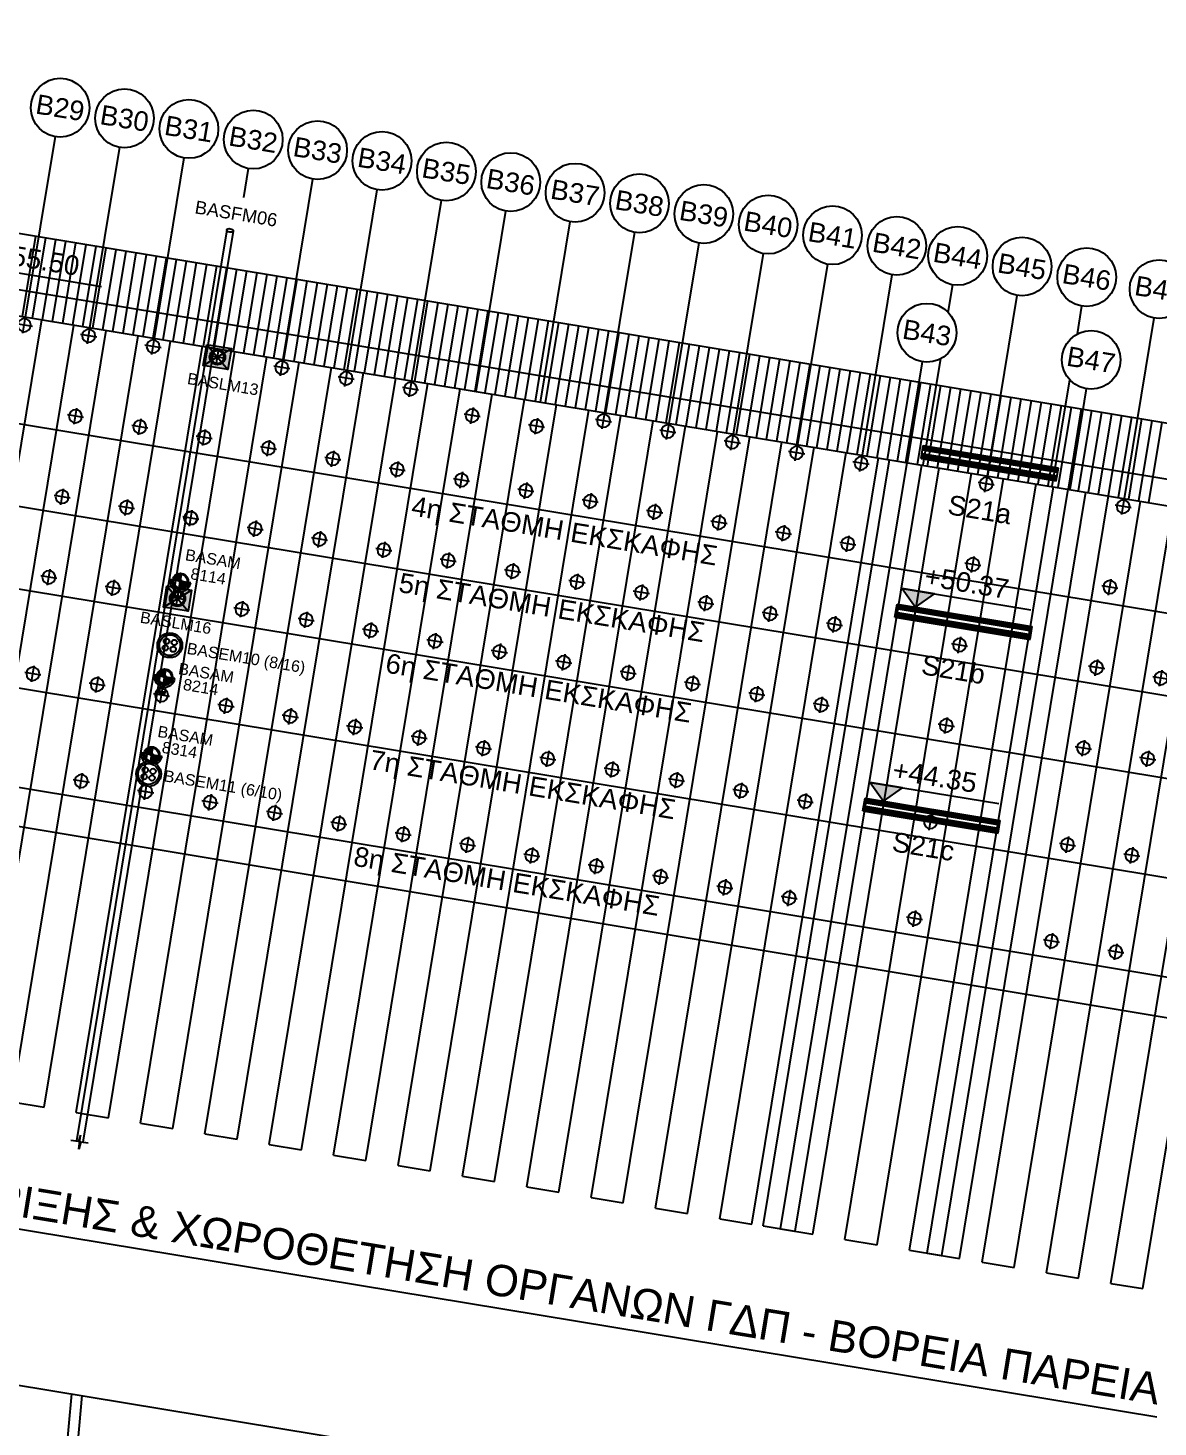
# Model space of a CAD drawing. Header units: metres. Extents: x 93017 to 94633, y 101979 to 102793.
# Drawn here: x 94096.77 to 94118.43, y 102377.64 to 102404.44 of the extents above; entities that cross this region are included whole.
import ezdxf
from ezdxf.enums import TextEntityAlignment as Align

# ---------------------------------------------------------------- set-up
doc = ezdxf.new("R2010")
doc.units = ezdxf.units.M
doc.header["$LTSCALE"] = 0.75
doc.header["$MEASUREMENT"] = 0
doc.linetypes.add('DASHED', pattern=[0.75, 0.5, -0.25])
for name, color, linetype in [('A-LEVELS', 2, 'Continuous'), ('CG_MD', 253, 'Continuous'), ('COREBOREHOLES', 6, 'Continuous'), ('OTM Line 0.15', 1, 'Continuous'), ('OTM Line 0.25', 2, 'Continuous'), ('OTM Line Rock 0.50', 3, 'ROCKIN'), ('OTM Solid 253', 253, 'Continuous'), ('OTM Text 0.25', 2, 'Continuous'), ('OTM Text 0.35', 3, 'Continuous'), ('OTM Title + Pinakida', 7, 'Continuous')]:
    doc.layers.add(name, color=color, linetype=linetype)
doc.styles.add('ARIAL', font='ARIAL.TTF')
doc.styles.add('Arial Greek', font='ARIAL.TTF')
doc.styles.add('ARIAL_GREEK', font='ARIAL.TTF')
doc.styles.add('WG-SIMPL', font='ugsimpl.shx', dxfattribs={"width": 1.05})
doc.linetypes.add('ROCKIN', pattern='A,0.0001,-0.2,[131,ltypeshp.shx,S=0.2,R=180,X=0.2,Y=0],-0.2,1,-0.1,[131,ltypeshp.shx,S=0.1,R=180,X=0.1,Y=0],-0.1,0.5,-0.05,[131,ltypeshp.shx,S=0.05,R=180,X=0.05,Y=0],-0.05,0.5', length=2.700100000000001)

# ---------------------------------------------------------------- blocks, each defined once
blk = doc.blocks.new('AGKYRIO')
at = {"layer": 'OTM Line 0.25'}
for p, q in [((-0.125, 1.77635683940025e-13), (0.125, 1.77635683940025e-13)), ((1.84741111297626e-13, -0.125), (0, 0.1250000000003624))]:
    blk.add_line(p, q, dxfattribs=at)
blk.add_circle((0, 3.623767952376511e-13), 0.1, dxfattribs=at)
blk = doc.blocks.new('Level L')
at = {"layer": 'A-LEVELS'}
blk.add_hatch(color=256, dxfattribs=at).paths.add_polyline_path([(0.2499999999785985, 0.2499999999931077), (-1.531930138298776e-11, 1.533351223770296e-11), (-0.250000000018332, 0.2500000000237321)])
for p, q in [((0.2499999999804459, 0.2499999999949694), (-1.750000000050107, 0.2500000001439417)), ((0.2499999999659792, -1.530509052827256e-11), (-0.2500000000309512, 1.531930138298776e-11))]:
    blk.add_line(p, q, dxfattribs=at)
blk.add_lwpolyline([(0.2499999999785985, 0.2499999999931077), (-1.531930138298776e-11, 1.533351223770296e-11), (-0.250000000018332, 0.2500000000237321)], close=True, dxfattribs=at)
at = {"layer": 'A-LEVELS', "style": 'WG-SIMPL', "width": 1.05}
blk.add_attdef('±000.00', (-1.712995793863769, 0.3513423913802569), '', height=0.3, rotation=359.9999998220159, dxfattribs=at)
blk = doc.blocks.new('3d')
at = {"ltscale": 0.1}
h = blk.add_hatch(color=7, dxfattribs=at)
edge = h.paths.add_edge_path()
edge.add_arc((752.8742366104054, -264.6472952884903), 0.03365353443450658, 90, 180, ccw=False)
edge.add_line((752.8742366104054, -264.6136417540558), (752.8742366104054, -264.4390088661622))
edge.add_arc((752.8742366104054, -264.6472952884903), 0.2082864223281149, 90, 180)
edge.add_line((752.6659501880773, -264.6472952884903), (752.8405830759709, -264.6472952884903))
edge = h.paths.add_edge_path()
edge.add_line((752.8742366104054, -264.8555817108183), (752.8742366104054, -264.6809488229247))
edge.add_arc((752.8742366104054, -264.6472952884902), 0.03365353443450658, 270, 360)
edge.add_line((752.9078901448399, -264.6472952884902), (753.0825230327335, -264.6472952884902))
edge.add_arc((752.8742366104054, -264.6472952884902), 0.2082864223281149, -90, 0, ccw=False)
at = {"color": 7, "ltscale": 0.1}
for p, q in [((752.8742366104054, -264.6136417540558), (752.8742366104054, -264.4390088661622)), ((752.615149020432, -264.6472952884903), (752.5556888302308, -264.6472952884903)), ((752.6659501880773, -264.6472952884903), (752.8405830759709, -264.6472952884903)), ((752.8742366104054, -264.8555817108185), (752.8742366104054, -264.6809488229248)), ((752.9078901448399, -264.6472952884903), (753.0825230327335, -264.6472952884903)), ((753.1927843905801, -264.6472952884903), (753.1333242003789, -264.6472952884903))]:
    blk.add_line(p, q, dxfattribs=at)
for points in [[(752.8405830759709, -264.6472952884903, -0.414213562373095), (752.8742366104054, -264.6136417540558), (752.8742366104054, -264.4390088661622, 0.414213562373095), (752.6659501880773, -264.6472952884903)], [(752.8742366104054, -264.8555817108183), (752.8742366104054, -264.6809488229247, 0.414213562373095), (752.9078901448399, -264.6472952884902), (753.0825230327335, -264.6472952884902, -0.414213562373095)]]:
    blk.add_lwpolyline(points, format="xyb", close=True, dxfattribs=at)
blk.add_lwpolyline([(752.9559973985835, -264.9551716626581), (752.9559973985835, -265.1173015605855), (752.7924758222274, -265.1173015605855), (752.7924758222274, -264.9551716626581)], dxfattribs=at)
blk.add_lwpolyline([(752.7924758222274, -265.1173015605855), (752.9559973985835, -265.1173015605855), (752.9559973985835, -265.1769122765825), (752.7924758222274, -265.1769122765825)], close=True, dxfattribs=at)
for radius in [0.2403348223503956, 0.2082864223281149, 0.03365353443450658]:
    blk.add_circle((752.8742366104054, -264.6472952884903), radius, dxfattribs=at)
for radius in [0.3185477801746401, 0.2590875899734328]:
    blk.add_arc((752.8742366104054, -264.6472952884903), radius, 180, 0, dxfattribs=at)

msp = doc.modelspace()

# ---------------------------------------------------------------- hatches: boundary and pattern name
at = {"linetype": 'DASHED', "ltscale": 0.1}
h = msp.add_hatch(color=21, dxfattribs=at)
h.paths.add_polyline_path([(94100.19877938794, 102398.3743821706), (94100.67117607512, 102398.2963970291), (94100.60468004025, 102397.8935958548), (94100.13228335307, 102397.9715809963)])
edge = h.paths.add_edge_path(flags=16)
edge.add_arc((94100.4017297141, 102398.1339890127), 0.1489402825418415, 0, 360)
h = msp.add_hatch(color=21, dxfattribs=at)
h.paths.add_polyline_path([(94099.43507823542, 102393.7482458656), (94099.9074749226, 102393.6702607241), (94099.84097888773, 102393.2674595498), (94099.36858220055, 102393.3454446913)])
edge = h.paths.add_edge_path(flags=16)
edge.add_arc((94099.63802856157, 102393.5078527077), 0.1489402825418415, 0, 360)
at = {"ltscale": 0.1}
h = msp.add_hatch(color=7, dxfattribs=at)
edge = h.paths.add_edge_path()
edge.add_arc((94099.14430014207, 102390.5170821008), 0.02103345901872864, 80.6259288751906, 170.6259288751906, ccw=False)
edge.add_line((94099.1477260609, 102390.5378346785), (94099.16550363191, 102390.6455227007))
edge.add_arc((94099.14430014207, 102390.5170821008), 0.1301790139530459, 80.62592887227643, 170.6259288722765)
edge.add_line((94099.01585954221, 102390.5382855907), (94099.12354756444, 102390.5205080197))
edge = h.paths.add_edge_path()
edge.add_line((94099.12309665223, 102390.388641501), (94099.14087422325, 102390.4963295232))
edge.add_arc((94099.14430014207, 102390.5170821008), 0.02103345901872864, 260.6259288751906, 350.6259288751906)
edge.add_line((94099.1650527197, 102390.513656182), (94099.27274074193, 102390.495878611))
edge.add_arc((94099.14430014207, 102390.5170821008), 0.1301790139530459, 260.6259288722764, 350.62592887227646, ccw=False)

# ---------------------------------------------------------------- linework, layer by layer
at = {"color": 7, "ltscale": 0.1}
for p, q in [((94100.19877938794, 102398.3743821706), (94100.60468004025, 102397.8935958548)), ((94100.13228335307, 102397.9715809963), (94100.67117607512, 102398.2963970291)), ((94099.36858220055, 102393.3454446913), (94099.9074749226, 102393.6702607241)), ((94099.43507823542, 102393.7482458656), (94099.84097888773, 102393.2674595498)), ((94099.1477260609, 102390.5378346785, 0.01980449888307435), (94099.16550363191, 102390.6455227007, 0.01980449888307435)), ((94098.98453281254, 102390.543457133, 0.01980449888307435), (94098.94786646428, 102390.5495101609, 0.01980449888307435)), ((94099.01585954221, 102390.5382855907, 0.01980449888307435), (94099.12354756444, 102390.5205080197, 0.01980449888307435)), ((94099.12309665223, 102390.388641501, 0.01980449888307435), (94099.14087422325, 102390.4963295232, 0.01980449888307435)), ((94099.1650527197, 102390.513656182, 0.01980449888307435), (94099.27274074193, 102390.495878611, 0.01980449888307435)), ((94099.34073381986, 102390.4846540407, 0.01980449888307435), (94099.3040674716, 102390.4907070687, 0.01980449888307435)), ((94068.68726887066, 102386.037236097), (94118.40137283303, 102377.8302322417))]:
    msp.add_line(p, q, dxfattribs=at)
for points in [[(94100.19877938794, 102398.3743821706), (94100.67117607512, 102398.2963970291), (94100.60468004025, 102397.8935958548), (94100.13228335307, 102397.9715809963)], [(94099.43507823542, 102393.7482458656), (94099.9074749226, 102393.6702607241), (94099.84097888773, 102393.2674595498), (94099.36858220055, 102393.3454446913)]]:
    msp.add_lwpolyline(points, close=True, dxfattribs=at)
at = {"color": 7, "ltscale": 0.1, "elevation": 0.01980449888307435}
for points in [[(94099.12354756444, 102390.5205080197, -0.414213562373095), (94099.1477260609, 102390.5378346785), (94099.16550363191, 102390.6455227007, 0.414213562373095), (94099.01585954221, 102390.5382855907)], [(94099.12309665223, 102390.388641501), (94099.14087422325, 102390.4963295232, 0.414213562373095), (94099.1650527197, 102390.513656182), (94099.27274074193, 102390.495878611, -0.414213562373095)]]:
    msp.add_lwpolyline(points, format="xyb", close=True, dxfattribs=at)
at = {"color": 7, "ltscale": 0.1}
for centre, radius in [((94100.4017297141, 102398.1339890127), 0.1489402825418415), ((94099.63802856157, 102393.5078527077), 0.1489402825418415), ((94099.49041903464, 102392.6137047948), 0.2383044520669464), ((94099.14430014207, 102390.5170821008, 0.01980449888307435), 0.1502092639687434), ((94099.14430014207, 102390.5170821008, 0.01980449888307435), 0.1301790139548518), ((94099.08322033967, 102390.1470898629), 0.2383044520669464), ((94099.14430014207, 102390.5170821008, 0.01980449888307435), 0.02103345902153107)]:
    msp.add_circle(centre, radius, dxfattribs=at)
for radius, start, end in [(0.1990923626088137, 170.6259288739991, 226.408652628285), (0.1619297437331219, 170.6259288739991, 350.6259288739992), (0.1990923626088137, 294.8432055864307, 350.6259288739992)]:
    msp.add_arc((94099.14430014207, 102390.5170821008, 0.01980449888307435), radius, start, end, dxfattribs=at)
at = {"layer": 'CG_MD'}
for p, q in [((94097.28074685487, 102374.6000957534), (94097.61008095475, 102378.2732207985)), ((94097.47889284347, 102374.5823298919), (94097.80824519989, 102378.2405070494))]:
    msp.add_line(p, q, dxfattribs=at)
at = {"layer": 'OTM Line 0.15', "ltscale": 0.1}
for p, q in [((94096.72725723445, 102398.8989504884), (94097.2978294897, 102402.3552043071)), ((94097.96056470048, 102398.6953511408), (94098.53113695573, 102402.1516049597)), ((94099.1938721665, 102398.4917517933), (94099.76444442169, 102401.9480056122)), ((94100.90587920557, 102401.1878854984), (94100.99775188771, 102401.7444062647)), ((94101.66048709853, 102398.0845530983), (94102.23105935377, 102401.5408069172)), ((94102.89379456436, 102397.8809537508), (94103.46436681961, 102401.3372075697)), ((94104.12710203044, 102397.6773544033), (94104.69767428568, 102401.1336082222)), ((94105.3604094964, 102397.4737550559), (94105.93098175162, 102400.9300088747)), ((94106.59371696242, 102397.2701557084), (94107.16428921768, 102400.7264095272)), ((94107.82702442852, 102397.0665563608), (94108.39759668376, 102400.5228101797)), ((94109.0603318945, 102396.8629570134), (94109.63090414976, 102400.3192108322)), ((94110.29363936053, 102396.6593576659), (94110.86421161576, 102400.1156114847)), ((94111.52694682637, 102396.4557583184), (94112.09751908161, 102399.9120121372)), ((94112.76025429244, 102396.2521589709), (94113.33082654765, 102399.7084127897)), ((94114.40792705992, 102398.9860744514), (94114.49543481576, 102399.5161545816)), ((94115.15817002652, 102395.8563014153), (94115.72874228173, 102399.312555234)), ((94116.88070852892, 102398.5778577577), (94116.96821628508, 102399.1079378898)), ((94117.78434308231, 102395.4227622247), (94118.35491533755, 102398.8790160435)), ((94113.92486256053, 102396.0599007628), (94114.26210457896, 102398.1027516083)), ((94113.90731982965, 102398.0449054922), (94113.5887862771, 102396.1153815848)), ((94116.39764402986, 102395.651684071), (94116.7348860486, 102397.6945349185)), ((94117.05225386794, 102397.5257271561), (94116.73372031539, 102395.5962032487))]:
    msp.add_line(p, q, dxfattribs=at)
for centre in [(94097.38944919605, 102402.9101926669), (94098.6227566621, 102402.7065933194), (94099.85606412811, 102402.5029939719), (94101.08937159408, 102402.2993946244), (94102.32267906013, 102402.0957952769), (94103.55598652596, 102401.8921959294), (94104.78929399207, 102401.6885965819), (94106.02260145798, 102401.4849972344), (94107.25590892404, 102401.2813978869), (94108.48921639015, 102401.0777985394), (94109.72252385612, 102400.8741991919), (94110.9558313221, 102400.6705998444), (94112.18913878794, 102400.4670004969), (94113.42244625403, 102400.2634011494), (94114.58705452213, 102400.0711429413), (94115.8203619881, 102399.8675435938), (94117.05983599146, 102399.6629262496), (94118.44653504391, 102399.4340044032), (94113.99893953625, 102398.5998938518), (94117.14387357453, 102398.0807155157)]:
    msp.add_circle(centre, 0.5624999999999996, dxfattribs=at)
at = {"layer": 'OTM Line 0.25', "ltscale": 0.05}
for p, q in [((94072.77315438412, 102404.4370380281), (94126.25544848925, 102395.6079662171)), ((94084.16729544694, 102401.4791667866), (94131.23050502065, 102393.7097832189)), ((94084.08585570793, 102400.9858438002), (94131.14906528158, 102393.2164602322)), ((94113.92736026, 102396.4395639716), (94116.51730593859, 102396.0120053419)), ((94113.88664039053, 102396.1929024784), (94116.47658606913, 102395.7653438487)), ((94113.42548786844, 102393.399461068, 0.001905459772046924), (94116.01543354703, 102392.9719024383, 0.001905459772046924)), ((94113.38476799891, 102393.1527995748, 0.001905459772046924), (94115.97471367754, 102392.7252409451, 0.001905459772046924)), ((94112.81245023312, 102389.6859722878), (94115.40239591172, 102389.2584136581)), ((94112.77173036363, 102389.4393107946), (94115.36167604223, 102389.0117521649)), ((94096.46271306477, 102383.8662927849), (94097.07936679777, 102383.7644931111)), ((94097.6960205308, 102383.6626934373), (94098.31267426381, 102383.5608937636)), ((94098.92932799681, 102383.4590940899), (94099.54598172984, 102383.3572944161)), ((94100.16263546271, 102383.2554947424), (94100.77928919572, 102383.1536950686)), ((94101.39594292876, 102383.0518953949), (94102.01259666178, 102382.9500957211)), ((94102.62925039476, 102382.8482960474), (94103.24590412778, 102382.7464963736)), ((94103.86255786076, 102382.6446966999), (94104.47921159377, 102382.5428970261)), ((94105.09586532682, 102382.4410973524), (94105.71251905983, 102382.3392976787)), ((94106.3291727928, 102382.2374980049), (94106.94582652583, 102382.1356983311)), ((94107.56248025881, 102382.0338986574), (94108.1791339918, 102381.9320989837)), ((94108.79578772472, 102381.8302993099), (94109.41244145774, 102381.7284996362)), ((94110.02909519077, 102381.6266999624), (94110.64574892378, 102381.5249002887)), ((94114.00256121252, 102380.9707442404), (94114.61921494553, 102380.8689445667)), ((94115.0531839806, 102380.7973032163), (94115.66983771359, 102380.6955035425)), ((94116.28649144656, 102380.5937038688), (94116.90314517959, 102380.491904195)), ((94117.5197989126, 102380.3901045213), (94118.1364526456, 102380.2883048475))]:
    msp.add_line(p, q, dxfattribs=at)
at = {"layer": 'OTM Line 0.25'}
for p, q in [((94094.61275186579, 102384.1716918061), (94097.03558410096, 102398.8480506515)), ((94095.2294055988, 102384.0698921324), (94097.65223783397, 102398.7462509777)), ((94095.84605933176, 102383.9680924586), (94098.26889156699, 102398.644451304)), ((94096.46271306477, 102383.8662927849), (94098.8855453, 102398.5426516302)), ((94097.07936679777, 102383.7644931111), (94099.50219903301, 102398.4408519565)), ((94097.6960205308, 102383.6626934373), (94100.118852766, 102398.3390522827)), ((94098.31267426381, 102383.5608937636), (94100.73550649904, 102398.237252609)), ((94098.92932799681, 102383.4590940899), (94101.352160232, 102398.1354529353)), ((94099.54598172984, 102383.3572944161), (94101.96881396504, 102398.0336532615)), ((94100.16263546271, 102383.2554947424), (94102.58546769795, 102397.9318535878)), ((94100.77928919572, 102383.1536950686), (94103.20212143095, 102397.830053914)), ((94101.39594292876, 102383.0518953949), (94103.81877516398, 102397.7282542403)), ((94102.01259666178, 102382.9500957211), (94104.43542889698, 102397.6264545665)), ((94102.62925039476, 102382.8482960474), (94105.05208262993, 102397.5246548928)), ((94103.24590412778, 102382.7464963736), (94105.66873636298, 102397.422855219)), ((94103.86255786076, 102382.6446966999), (94106.28539009599, 102397.3210555453)), ((94104.47921159377, 102382.5428970261), (94106.90204382897, 102397.2192558715)), ((94105.09586532682, 102382.4410973524), (94107.51869756205, 102397.1174561978)), ((94105.71251905983, 102382.3392976787), (94108.13535129503, 102397.015656524)), ((94106.3291727928, 102382.2374980049), (94108.75200502801, 102396.9138568503)), ((94106.94582652583, 102382.1356983311), (94109.36865876103, 102396.8120571765)), ((94107.56248025881, 102382.0338986574), (94109.98531249401, 102396.7102575027)), ((94108.1791339918, 102381.9320989837), (94110.60196622704, 102396.608457829)), ((94108.79578772472, 102381.8302993099), (94111.21861995995, 102396.5066581553)), ((94109.41244145774, 102381.7284996362), (94111.83527369297, 102396.4048584815)), ((94110.02909519077, 102381.6266999624), (94112.45192742598, 102396.3030588078)), ((94110.64574892378, 102381.5249002887), (94113.068581159, 102396.201259134)), ((94113.88664039053, 102396.1929024784), (94113.92736026, 102396.4395639716)), ((94110.8576271742, 102381.4899225765), (94113.28045940943, 102396.1662814219)), ((94111.19370345879, 102381.4344417543), (94113.61653569405, 102396.1108005997)), ((94111.47428090722, 102381.3881229028), (94113.89711314245, 102396.0644817481)), ((94111.81035719179, 102381.3326420806), (94114.23318942703, 102396.0090009259)), ((94116.47658606913, 102395.7653438487), (94116.51730593859, 102396.0120053419)), ((94112.42701092479, 102381.2308424068), (94114.84984316002, 102395.9072012522)), ((94113.04366465783, 102381.129042733), (94115.466496893, 102395.8054015784)), ((94113.66648492815, 102381.0262250626), (94116.08931716335, 102395.7025839079)), ((94114.00256121252, 102380.9707442404), (94116.42539344773, 102395.6471030858)), ((94114.28313866112, 102380.9244253889), (94116.70597089635, 102395.6007842342)), ((94114.61921494553, 102380.8689445667), (94117.04204718073, 102395.545303412)), ((94115.0531839806, 102380.7973032163), (94117.4760162158, 102395.4736620616)), ((94115.66983771359, 102380.6955035425), (94118.09266994882, 102395.3718623879)), ((94116.28649144656, 102380.5937038688), (94118.70932368177, 102395.2700627141)), ((94116.90314517959, 102380.491904195), (94119.32597741477, 102395.1682630403)), ((94117.5197989126, 102380.3901045213), (94119.9426311478, 102395.0664633666)), ((94118.1364526456, 102380.2883048475), (94120.55928488082, 102394.9646636929)), ((94113.38476799891, 102393.1527995748, 0.001905459772046924), (94113.42548786844, 102393.399461068, 0.001905459772046924)), ((94115.97471367754, 102392.7252409451, 0.001905459772046924), (94116.01543354703, 102392.9719024383, 0.001905459772046924)), ((94112.77173036363, 102389.4393107946), (94112.81245023312, 102389.6859722878)), ((94115.36167604223, 102389.0117521649), (94115.40239591172, 102389.2584136581)), ((94110.8576271742, 102381.4899225765), (94111.47428090722, 102381.3881229028)), ((94111.19370345879, 102381.4344417543), (94111.8103571918, 102381.3326420806)), ((94112.42701092479, 102381.2308424068), (94113.04366465783, 102381.129042733)), ((94113.66648492815, 102381.0262250626), (94114.28313866112, 102380.9244253889))]:
    msp.add_line(p, q, dxfattribs=at)
at = {"layer": 'OTM Line 0.25', "color": 5}
for p, q in [((94097.59445632236, 102383.1348353076), (94097.73967192507, 102383.1108625329)), ((94097.78128539641, 102383.2273534724), (94097.73967192507, 102383.1108625329)), ((94097.74517909852, 102382.9607434), (94097.78128539641, 102383.2273534724)), ((94097.78660152691, 102383.1031152058), (94097.74517909852, 102382.9607434)), ((94097.78660152691, 102383.1031152058), (94097.92232960994, 102383.080708669))]:
    msp.add_line(p, q, dxfattribs=at)
for points in [[(94100.58180455276, 102400.5689548454), (94097.70081163867, 102383.117277745)], [(94100.7049744559, 102400.547620598), (94097.82414238527, 102383.0969178102)]]:
    msp.add_lwpolyline(points, dxfattribs=at)
at = {"layer": 'OTM Line 0.25'}
for centre, radius in [((94100.4017297141, 102398.1339890127), 0.125), ((94099.89252774595, 102395.0494870401), 0.125), ((94099.63802856157, 102393.5078527077), 0.125), ((94099.49041903464, 102392.6137047948), 0.2), ((94099.08322033967, 102390.1470898629), 0.2)]:
    msp.add_circle(centre, radius, dxfattribs=at)
at = {"layer": 'OTM Line 0.25', "color": 5}
msp.add_ellipse((94100.64346992606, 102400.558774878), major_axis=(-0.06166537330007634, 0.01017996737495405), ratio=0.5337064435359786, dxfattribs=at)
at = {"layer": 'OTM Line Rock 0.50', "color": 1}
for p, q in [((94061.74765496104, 102402.6135142325), (94130.84884542918, 102391.2060123091)), ((94061.4931557767, 102401.0718799001), (94130.59434624479, 102389.6643779765)), ((94061.23865659232, 102399.5302455676), (94130.33984706042, 102388.1227436441)), ((94060.93325757104, 102397.6802843685), (94130.03444803922, 102386.2727824451)), ((94060.62785854982, 102395.8303231695), (94129.72904901796, 102384.4228212461)), ((94088.99159229439, 102390.4119226747), (94127.20918753295, 102384.0469860561))]:
    msp.add_line(p, q, dxfattribs=at)
at = {"layer": 'OTM Solid 253', "ltscale": 0.05}
for p, q in [((94096.66672893587, 102398.9089427428), (94096.92122812026, 102400.4505770754)), ((94096.85943322744, 102398.8771303448), (94097.11393241183, 102400.4187646773)), ((94097.052137519, 102398.8453179467), (94097.30663670335, 102400.3869522793)), ((94097.24484181058, 102398.8135055487), (94097.49934099492, 102400.3551398812)), ((94097.43754610216, 102398.7816931507), (94097.6920452865, 102400.3233274832)), ((94097.6302503937, 102398.7498807526), (94097.88474957805, 102400.2915150851)), ((94097.82295468527, 102398.7180683546), (94098.07745386963, 102400.2597026871)), ((94098.01565897683, 102398.6862559565), (94098.2701581612, 102400.227890289)), ((94098.2083632684, 102398.6544435585), (94098.46286245277, 102400.196077891)), ((94098.40106755996, 102398.6226311604), (94098.65556674432, 102400.1642654929)), ((94098.5937718515, 102398.5908187624), (94098.8482710359, 102400.1324530949)), ((94098.78647614308, 102398.5590063643), (94099.04097532746, 102400.1006406969)), ((94098.97918043463, 102398.5271939663), (94099.23367961904, 102400.0688282988)), ((94099.17188472618, 102398.4953815682), (94099.42638391061, 102400.0370159008)), ((94099.36458901776, 102398.4635691702), (94099.61908820216, 102400.0052035027)), ((94099.5572933093, 102398.4317567722), (94099.81179249373, 102399.9733911047)), ((94099.74999760088, 102398.3999443741), (94100.00449678526, 102399.9415787066)), ((94099.94270189243, 102398.3681319761), (94100.19720107684, 102399.9097663086)), ((94100.13540618401, 102398.336319578), (94100.38990536839, 102399.8779539105)), ((94100.32811047557, 102398.30450718), (94100.58260965996, 102399.8461415125)), ((94100.52081476714, 102398.2726947819), (94100.77531395153, 102399.8143291145)), ((94100.7135190587, 102398.2408823839), (94100.96801824307, 102399.7825167164)), ((94100.90622335026, 102398.2090699858), (94101.16072253464, 102399.7507043183)), ((94101.09892764184, 102398.1772575878), (94101.35342682622, 102399.7188919203)), ((94101.29163193339, 102398.1454451897), (94101.54613111776, 102399.6870795223)), ((94101.48433622494, 102398.1136327917), (94101.73883540934, 102399.6552671242)), ((94101.67704051652, 102398.0818203936), (94101.93153970089, 102399.6234547262)), ((94101.86974480806, 102398.0500079956), (94102.12424399247, 102399.5916423281)), ((94102.06244909964, 102398.0181955975), (94102.31694828402, 102399.5598299301)), ((94102.2551533912, 102397.9863831995), (94102.50965257558, 102399.528017532)), ((94102.44785768277, 102397.9545708014), (94102.70235686716, 102399.496205134)), ((94102.64056197433, 102397.9227584034), (94102.8950611587, 102399.4643927359)), ((94102.8332662659, 102397.8909460054), (94103.08776545027, 102399.4325803379)), ((94103.02597055744, 102397.8591336073), (94103.28046974182, 102399.4007679398)), ((94103.21867484902, 102397.8273212093), (94103.4731740334, 102399.3689555418)), ((94103.41137914057, 102397.7955088112), (94103.66587832494, 102399.3371431438)), ((94103.60408343215, 102397.7636964132), (94103.85858261652, 102399.3053307457)), ((94103.7967877237, 102397.7318840151), (94104.0512869081, 102399.2735183476)), ((94103.98949201527, 102397.7000716171), (94104.24399119962, 102399.2417059496)), ((94104.18219630684, 102397.668259219), (94104.4366954912, 102399.2098935516)), ((94104.3749005984, 102397.636446821), (94104.62939978275, 102399.1780811535)), ((94104.56760488996, 102397.6046344229), (94104.82210407431, 102399.1462687555)), ((94104.76030918153, 102397.5728220249), (94105.0148083659, 102399.1144563574)), ((94104.9530134731, 102397.5410096268), (94105.20751265748, 102399.0826439594)), ((94105.14571776465, 102397.5091972288), (94105.40021694903, 102399.0508315613)), ((94105.33842205623, 102397.4773848308), (94105.5929212406, 102399.0190191633)), ((94105.53112634778, 102397.4455724327), (94105.78562553217, 102398.9872067652)), ((94105.72383063934, 102397.4137600347), (94105.9783298237, 102398.9553943672)), ((94105.91653493089, 102397.3819476366), (94106.17103411531, 102398.9235819691)), ((94106.10923922245, 102397.3501352386), (94106.36373840686, 102398.8917695711)), ((94106.30194351403, 102397.3183228405), (94106.5564426984, 102398.8599571731)), ((94106.49464780558, 102397.2865104425), (94106.74914699001, 102398.828144775)), ((94106.68735209716, 102397.2546980444), (94106.94185128153, 102398.796332377)), ((94106.8800563887, 102397.2228856464), (94107.13455557308, 102398.7645199789)), ((94107.07276068028, 102397.1910732483), (94107.32725986466, 102398.7327075809)), ((94107.26546497186, 102397.1592608503), (94107.5199641562, 102398.7008951828)), ((94107.45816926341, 102397.1274484522), (94107.71266844778, 102398.6690827848)), ((94107.65087355496, 102397.0956360542), (94107.90537273935, 102398.6372703867)), ((94107.84357784654, 102397.0638236561), (94108.09807703091, 102398.6054579887)), ((94108.03628213808, 102397.0320112581), (94108.29078132246, 102398.5736455906)), ((94108.22898642965, 102397.00019886), (94108.48348561404, 102398.5418331926)), ((94108.42169072121, 102396.968386462), (94108.67618990559, 102398.5100207945)), ((94108.61439501277, 102396.936574064), (94108.86889419716, 102398.4782083965)), ((94108.80709930434, 102396.9047616659), (94109.06159848874, 102398.4463959984)), ((94108.99980359591, 102396.8729492679), (94109.25430278029, 102398.4145836004)), ((94109.19250788746, 102396.8411368698), (94109.44700707187, 102398.3827712023)), ((94109.38521217904, 102396.8093244718), (94109.63971136342, 102398.3509588043)), ((94109.57791647059, 102396.7775120737), (94109.83241565496, 102398.3191464063)), ((94109.77062076217, 102396.7456996757), (94110.02511994654, 102398.2873340082)), ((94109.96332505372, 102396.7138872776), (94110.2178242381, 102398.2555216102)), ((94110.1560293453, 102396.6820748796), (94110.41052852967, 102398.2237092121)), ((94110.34873363684, 102396.6502624815), (94110.60323282123, 102398.1918968141)), ((94110.5414379284, 102396.6184500835), (94110.7959371128, 102398.160084416)), ((94110.73414221997, 102396.5866376855), (94110.98864140434, 102398.128272018)), ((94110.92684651155, 102396.5548252874), (94111.18134569592, 102398.0964596199)), ((94111.11955080312, 102396.5230128894), (94111.37404998747, 102398.0646472219)), ((94111.31225509467, 102396.4912004913), (94111.56675427902, 102398.0328348238)), ((94111.50495938623, 102396.4593880933), (94111.7594585706, 102398.0010224258)), ((94111.69766367778, 102396.4275756952), (94111.95216286214, 102397.9692100277)), ((94111.89036796935, 102396.3957632972), (94112.14486715375, 102397.9373976297)), ((94112.08307226092, 102396.3639508991), (94112.3375714453, 102397.9055852317)), ((94112.2757765525, 102396.3321385011), (94112.53027573688, 102397.8737728336)), ((94112.46848084405, 102396.300326103), (94112.72298002845, 102397.8419604356)), ((94112.6611851356, 102396.268513705), (94112.91568431997, 102397.8101480375)), ((94112.85388942715, 102396.2367013069), (94113.10838861155, 102397.7783356395)), ((94113.04659371873, 102396.2048889089), (94113.3010929031, 102397.7465232414)), ((94113.2392980103, 102396.1730765109), (94113.49379719465, 102397.7147108434)), ((94113.43200230185, 102396.1412641128), (94113.68650148623, 102397.6828984453)), ((94113.62470659341, 102396.1094517148), (94113.87920577779, 102397.6510860473)), ((94113.81741088498, 102396.0776393167), (94114.07191006935, 102397.6192736492)), ((94114.01011517654, 102396.0458269187), (94114.26461436092, 102397.5874612512)), ((94114.2028194681, 102396.0140145206), (94114.45731865248, 102397.5556488531)), ((94114.39552375967, 102395.9822021226), (94114.65002294404, 102397.5238364551)), ((94114.58822805123, 102395.9503897245), (94114.8427272356, 102397.4920240571)), ((94114.78093234281, 102395.9185773265), (94115.03543152715, 102397.460211659)), ((94114.97363663436, 102395.8867649284), (94115.22813581873, 102397.428399261)), ((94115.16634092593, 102395.8549525304), (94115.42084011031, 102397.3965868629)), ((94115.35904521748, 102395.8231401323), (94115.61354440186, 102397.3647744649)), ((94115.55174950905, 102395.7913277343), (94115.80624869342, 102397.3329620668)), ((94115.74445380061, 102395.7595153362), (94115.99895298498, 102397.3011496688)), ((94115.93715809217, 102395.7277029382), (94116.19165727656, 102397.2693372707)), ((94116.12986238374, 102395.6958905402), (94116.38436156813, 102397.2375248727)), ((94116.3225666753, 102395.6640781421), (94116.57706585969, 102397.2057124746)), ((94116.51527096686, 102395.6322657441), (94116.76977015124, 102397.1739000766)), ((94116.70797525841, 102395.600453346), (94116.96247444279, 102397.1420876785)), ((94116.90067954999, 102395.568640948), (94117.15517873439, 102397.1102752805)), ((94117.09338384157, 102395.5368285499), (94117.34788302594, 102397.0784628824)), ((94117.28608813311, 102395.5050161519), (94117.54058731749, 102397.0466504844)), ((94117.47879242468, 102395.4732037538), (94117.73329160904, 102397.0148380864)), ((94117.67149671624, 102395.4413913558), (94117.92599590062, 102396.9830256883)), ((94117.8642010078, 102395.4095789577), (94118.11870019218, 102396.9512132903)), ((94118.05690529937, 102395.3777665597), (94118.31140448371, 102396.9194008922)), ((94118.24960959094, 102395.3459541616), (94118.50410877528, 102396.8875884942))]:
    msp.add_line(p, q, dxfattribs=at)
at = {"layer": 'OTM Solid 253'}
for p, q in [((94116.47760406535, 102395.7715103838), (94113.88765838688, 102396.1990690135)), ((94116.47913106048, 102395.7807601898), (94113.88918538202, 102396.2083188195)), ((94116.48116705395, 102395.7930932645), (94113.8912213755, 102396.2206518942)), ((94116.48371204578, 102395.8085096078), (94113.89376636733, 102396.2360682375)), ((94116.48727503436, 102395.8300924884), (94113.89732935591, 102396.2576511182)), ((94116.49134702129, 102395.8547586378), (94113.90140134285, 102396.2823172675)), ((94116.50254498547, 102395.9225905487), (94113.91259930699, 102396.3501491781)), ((94116.50661697242, 102395.947256698), (94113.91667129393, 102396.3748153275)), ((94116.51017996101, 102395.9688395787), (94113.92023428253, 102396.3963982081)), ((94116.51272495283, 102395.984255922), (94113.92277927438, 102396.4118145515)), ((94116.51476094633, 102395.9965889966), (94113.92481526782, 102396.4241476261)), ((94116.51628794143, 102396.0058388026), (94113.92634226294, 102396.4333974321)), ((94116.00067259397, 102392.8824876451, 0.001905459772046924), (94113.41072691543, 102393.3100462745, 0.001905459772046924)), ((94116.0047445809, 102392.9071537944, 0.001905459772046924), (94113.41479890238, 102393.3347124239, 0.001905459772046924)), ((94116.0083075695, 102392.928736675, 0.001905459772046924), (94113.41836189092, 102393.3562953045, 0.001905459772046924)), ((94116.01085256135, 102392.9441530184, 0.001905459772046924), (94113.42090688276, 102393.3717116479, 0.001905459772046924)), ((94116.0128885548, 102392.956486093, 0.001905459772046924), (94113.42294287626, 102393.3840447225, 0.001905459772046924)), ((94116.0144155499, 102392.965735899, 0.001905459772046924), (94113.42446987136, 102393.3932945285, 0.001905459772046924)), ((94115.97573167384, 102392.7314074802, 0.001905459772046924), (94113.38578599534, 102393.1589661099, 0.001905459772046924)), ((94115.97725866895, 102392.7406572862, 0.001905459772046924), (94113.38731299044, 102393.1682159159, 0.001905459772046924)), ((94115.97929466242, 102392.7529903608, 0.001905459772046924), (94113.38934898391, 102393.1805489906, 0.001905459772046924)), ((94115.98183965427, 102392.7684067042, 0.001905459772046924), (94113.39189397576, 102393.1959653339, 0.001905459772046924)), ((94115.98540264284, 102392.7899895848, 0.001905459772046924), (94113.39545696432, 102393.2175482145, 0.001905459772046924)), ((94115.9894746298, 102392.8146557341, 0.001905459772046924), (94113.39952895127, 102393.2422143639, 0.001905459772046924)), ((94115.37236500761, 102389.0765008046), (94112.78241932903, 102389.5040594344)), ((94115.37643699456, 102389.101166954), (94112.78649131599, 102389.5287255837)), ((94115.38763495872, 102389.1689988649), (94112.79768928012, 102389.5965574944)), ((94115.39170694564, 102389.1936650142), (94112.80176126707, 102389.6212236437)), ((94115.39526993423, 102389.2152478948), (94112.80532425563, 102389.6428065244)), ((94115.39781492608, 102389.2306642382), (94112.80786924748, 102389.6582228677)), ((94115.39985091955, 102389.2429973128), (94112.80990524095, 102389.6705559423)), ((94115.40137791465, 102389.2522471188), (94112.81143223606, 102389.6798057483)), ((94115.36269403857, 102389.0179187), (94112.77274836, 102389.4454773297)), ((94115.3642210337, 102389.027168506), (94112.77427535513, 102389.4547271357)), ((94115.36625702717, 102389.0395015806), (94112.77631134859, 102389.4670602104)), ((94115.36880201902, 102389.054917924), (94112.77885634045, 102389.4824765537))]:
    msp.add_line(p, q, dxfattribs=at)
at = {"layer": 'OTM Text 0.25', "color": 7, "ltscale": 0.5}
msp.add_lwpolyline([(94057.07142865121, 102384.9655042598), (94111.78453564191, 102375.9332449166), (94105.12224204141, 102335.5762568457), (94050.40913505071, 102344.6085161888)], close=True, dxfattribs=at)
at = {"layer": 'OTM Text 0.25', "color": 1, "ltscale": 0.5}
for centre in [(94099.4259099227, 102392.69011536), (94099.5760643538, 102392.6653272638), (94099.40477371542, 102392.5620823259), (94099.5549281466, 102392.5372942296), (94098.99757502045, 102390.0954673939), (94099.01871122773, 102390.2235004281), (94099.14772945162, 102390.0706792976), (94099.16886565882, 102390.1987123318)]:
    msp.add_circle(centre, 0.05268716982374148, dxfattribs=at)

# ---------------------------------------------------------------- block references
at = {"color": 7, "xscale": 0.6249999999978874, "yscale": 0.625, "zscale": 0.625, "rotation": 350.6259288739992}
for p in [(93662.37150381671, 102633.6801732591, 0.01980449888305969), (93662.06915878569, 102631.8487116721, 0.01980449888306702)]:
    msp.add_blockref('3d', p, dxfattribs=at)
at = {"layer": 'A-LEVELS'}
ref = msp.add_blockref('Level L', (94095.9706005076, 102399.5306298039), dxfattribs=dict(at, xscale=-1.249999999995775, yscale=1.25, zscale=1.25, rotation=350.6259288739992))
ref.add_attrib('±000.00', '+55.50', (94096.1198267711, 102399.9511170894, 0.001905459770927824), dxfattribs={"height": 0.3749999999999997, "rotation": 350.6259290504357, "style": 'WG-SIMPL', "width": 1.05})
ref = msp.add_blockref('Level L', (94113.78079391646, 102393.3408057193, 0.001905459772046924), dxfattribs=dict(at, xscale=-1.249999999995775, yscale=1.25, zscale=1.25, rotation=350.6259288739992))
ref.add_attrib('±000.00', '+50.37', (94113.93002017995, 102393.7612930048, 0.003810919542974748), dxfattribs={"height": 0.3749999999999997, "rotation": 350.6259290504357, "style": 'WG-SIMPL', "width": 1.05})
ref = msp.add_blockref('Level L', (94113.16775628115, 102389.6273169391), dxfattribs=dict(at, xscale=-1.249999999995775, yscale=1.25, zscale=1.25, rotation=350.6259288739992))
ref.add_attrib('±000.00', '+44.35', (94113.31698254464, 102390.0478042246, 0.001905459770927824), dxfattribs={"height": 0.3749999999999997, "rotation": 350.6259290504357, "style": 'WG-SIMPL', "width": 1.05})
at = {"layer": 'OTM Line 0.25', "xscale": -1.249999999995775, "yscale": 1.25, "zscale": 1.249999999999999, "rotation": 350.6259288739992}
for p in [(94096.70180731607, 102398.7447870552), (94097.93511478209, 102398.5411877077), (94099.1684222481, 102398.3375883602), (94100.4017297141, 102398.1339890127), (94101.63503718014, 102397.9303896652), (94102.86834464598, 102397.7267903177), (94104.10165211206, 102397.5231909702), (94097.68061559767, 102396.9995533751), (94105.28405974107, 102397.0112647562), (94107.80157451014, 102396.9123929277), (94098.91392306368, 102396.7959540277), (94100.14723052969, 102396.5923546801), (94106.51736720713, 102396.8076654087), (94109.03488197614, 102396.7087935802), (94101.38053799572, 102396.3887553327), (94110.26818944208, 102396.5051942327), (94111.501496908, 102396.3015948852), (94102.61384546157, 102396.1851559852), (94112.73480437405, 102396.0979955377), (94103.84715292766, 102395.9815566377), (94105.08046039358, 102395.7779572902), (94106.31376785965, 102395.5743579427), (94115.13272010814, 102395.7021379821), (94097.42591281395, 102395.4566857351), (94098.65922027995, 102395.2530863876), (94107.54707532573, 102395.3707585951), (94117.75889316393, 102395.2685987915), (94099.89252774595, 102395.0494870401), (94108.78038279171, 102395.1671592477), (94110.01369025768, 102394.9635599001), (94101.125835212, 102394.8458876926), (94111.24699772357, 102394.7599605527), (94102.35914267786, 102394.6422883451), (94103.59245014391, 102394.4386889976), (94112.48030518965, 102394.5563612052), (94104.82575760985, 102394.2350896501), (94114.87822092371, 102394.1605036496), (94097.1714136296, 102393.9150514027), (94106.05906507591, 102394.0314903026), (94098.40472109558, 102393.7114520552), (94107.292372542, 102393.8278909551), (94108.52568000797, 102393.6242916076), (94117.50439397951, 102393.7269644589), (94099.63802856157, 102393.5078527077), (94109.758987474, 102393.4206922601), (94100.87133602766, 102393.3042533602), (94102.10464349348, 102393.1006540127), (94110.99229493985, 102393.2170929126), (94103.33795095955, 102392.8970546652), (94112.2256024059, 102393.0134935651), (94104.5712584255, 102392.6934553177), (94114.62351813997, 102392.6176360095), (94105.80456589154, 102392.4898559702), (94107.03787335765, 102392.2862566227), (94096.86601460833, 102392.0650902037), (94108.27118082365, 102392.0826572752), (94117.2496911958, 102392.1840968189), (94098.09932207433, 102391.8614908562), (94109.50448828962, 102391.8790579277), (94118.48299866176, 102391.9804974714), (94099.33262954032, 102391.6578915087), (94110.73779575547, 102391.6754585802), (94111.97110322159, 102391.4718592327), (94100.56593700638, 102391.4542921612), (94101.7992444722, 102391.2506928137), (94103.0325519383, 102391.0470934662), (94114.36901895565, 102391.0760016771), (94104.26585940423, 102390.8434941187), (94105.49916687029, 102390.6398947712), (94106.73247433639, 102390.4362954237), (94116.99519201141, 102390.6424624865), (94118.22849947738, 102390.438863139), (94107.9657818024, 102390.2326960762), (94097.7939230531, 102390.0115296572), (94109.19908926837, 102390.0290967287), (94099.0272305191, 102389.8079303097), (94100.26053798516, 102389.6043309622), (94110.43239673422, 102389.8254973812), (94111.6657042003, 102389.6218980337), (94101.49384545098, 102389.4007316147), (94102.72715291707, 102389.1971322672), (94114.0636199344, 102389.2260404781), (94103.960460383, 102388.9935329197), (94105.19376784904, 102388.7899335722), (94116.68979299016, 102388.7925012875), (94106.42707531516, 102388.5863342247), (94117.92310045613, 102388.58890194), (94107.66038278112, 102388.3827348772), (94108.8936902471, 102388.1791355297), (94110.12699771299, 102387.9755361822), (94111.36030517909, 102387.7719368347), (94113.75822091315, 102387.3760792791), (94116.38439396894, 102386.9425400885), (94117.61770143491, 102386.738940741)]:
    msp.add_blockref('AGKYRIO', p, dxfattribs=at)

# ---------------------------------------------------------------- texts
at = {"layer": 'COREBOREHOLES', "color": 5, "insert": (94099.9967480338, 102401.1343244661), "char_height": 0.25, "width": 0.4231795726173004, "attachment_point": 1, "rotation": 350.62592887407123, "style": 'ARIAL'}
msp.add_mtext('{\\fArial|b0|i0|c0|p34;BASFM06}', dxfattribs=at)
at = {"layer": 'OTM Text 0.25', "style": 'ARIAL_GREEK'}
for s, p in [('4η ΣΤΑΘΜΗ ΕΚΣΚΑΦΗΣ', (94107.02570966928, 102394.6201950927)), ('5η ΣΤΑΘΜΗ ΕΚΣΚΑΦΗΣ', (94106.78329780737, 102393.1517799781)), ('6η ΣΤΑΘΜΗ ΕΚΣΚΑΦΗΣ', (94106.528798623, 102391.6101456456)), ('7η ΣΤΑΘΜΗ ΕΚΣΚΑΦΗΣ', (94106.22339960175, 102389.7601844465)), ('8η ΣΤΑΘΜΗ ΕΚΣΚΑΦΗΣ', (94105.9180005805, 102387.9102232476))]:
    msp.add_text(s, height=0.3749999999999996, rotation=350.6259288739992, dxfattribs=at).set_placement(p, align=Align.CENTER)
at = {"layer": 'OTM Text 0.25', "style": 'ARIAL'}
for s, p in [('S21a', (94114.37592036769, 102395.126395967)), ('S21b', (94113.8700596459, 102392.0621336665)), ('S21c', (94113.31018904575, 102388.6707053556))]:
    msp.add_text(s, height=0.3749999999999995, rotation=350.6259288739992, dxfattribs=at).set_placement(p)
at = {"layer": 'OTM Text 0.35', "color": 2}
for s, height, style, p in [('B29', 0.3749999999999997, 'ARIAL', (94097.38944919605, 102402.9101926669)), ('B30', 0.3749999999999997, 'ARIAL', (94098.6227566621, 102402.7065933194)), ('B31', 0.3749999999999997, 'ARIAL', (94099.85606412811, 102402.5029939719)), ('B32', 0.3749999999999997, 'ARIAL', (94101.08937159408, 102402.2993946244)), ('B33', 0.3749999999999997, 'ARIAL', (94102.32267906013, 102402.0957952769)), ('B34', 0.3749999999999997, 'ARIAL', (94103.55598652596, 102401.8921959294)), ('B35', 0.3749999999999997, 'ARIAL', (94104.78929399204, 102401.6885965819)), ('B36', 0.3749999999999997, 'ARIAL', (94106.02260145798, 102401.4849972344)), ('B37', 0.3749999999999997, 'ARIAL', (94107.25590892404, 102401.2813978869)), ('B38', 0.3749999999999997, 'ARIAL', (94108.48921639012, 102401.0777985394)), ('B39', 0.3749999999999997, 'ARIAL', (94109.72252385611, 102400.8741991919)), ('B40', 0.3749999999999997, 'ARIAL', (94110.9558313221, 102400.6705998444)), ('B41', 0.3749999999999997, 'ARIAL', (94112.18913878797, 102400.4670004969)), ('B42', 0.3749999999999997, 'ARIAL', (94113.42244625403, 102400.2634011494)), ('B44', 0.3749999999999997, 'ARIAL', (94114.58705452213, 102400.0711429413)), ('B45', 0.3749999999999997, 'ARIAL', (94115.82036198812, 102399.8675435938)), ('B46', 0.3749999999999997, 'ARIAL', (94117.05983599144, 102399.6629262496)), ('B48', 0.3749999999999997, 'ARIAL', (94118.44653504391, 102399.4340044032)), ('B43', 0.3749999999999997, 'ARIAL', (94113.99893953625, 102398.5998938518)), ('B47', 0.3749999999999997, 'ARIAL', (94117.14387357453, 102398.0807155157)), ('BASLM13', 0.2187499999999999, 'ARIAL_GREEK', (94100.50866437196, 102397.6159176747)), ('BASLM16', 0.2187499999999999, 'ARIAL_GREEK', (94099.60451498578, 102393.0432500149))]:
    msp.add_text(s, height=height, rotation=350.6259288739992, dxfattribs=dict(at, style=style)).set_placement(p, align=Align.MIDDLE_CENTER)
at = {"layer": 'OTM Text 0.35', "color": 7, "style": 'ARIAL_GREEK'}
for s, p in [('BASAM', (94100.31816878407, 102394.2639549519)), ('8114', (94100.22733696058, 102393.9345012497, 0.01980449888305969)), ('BASEM10 (8/16)', (94100.9533304239, 102392.3715688763)), ('BASAM', (94100.18652650197, 102392.0841323178)), ('8214', (94100.08415913905, 102391.8126013357, 0.01980449888306702)), ('BASAM', (94099.78917185002, 102390.8801415508)), ('8314', (94099.67843311973, 102390.6095043214, 0.01980449888307435)), ('BASEM11 (6/10)', (94100.51024180486, 102389.9301144556))]:
    msp.add_text(s, height=0.2187499999999999, rotation=350.6259288739992, dxfattribs=at).set_placement(p, align=Align.MIDDLE_CENTER)
at = {"layer": 'OTM Title + Pinakida', "color": 7, "style": 'Arial Greek'}
msp.add_text('ΑΝΑΠΤΥΓΜΑ ΠΑΣΣΑΛΟΣΤΟΙΧΙΑΣ Ω/Σ, METΡΑ ΠΡΟΣΩΡΙΝΗΣ ΑΝΤΙΣΤΗΡΙΞΗΣ & ΧΩΡΟΘΕΤΗΣΗ ΟΡΓΑΝΩΝ ΓΔΠ - BOΡΕΙΑ ΠΑΡΕΙΑ', height=0.6000000000000724, rotation=350.6259288742451, dxfattribs=at).set_placement((94093.63407984744, 102382.1556264464), align=Align.CENTER)

doc.saveas('drawing.dxf')
